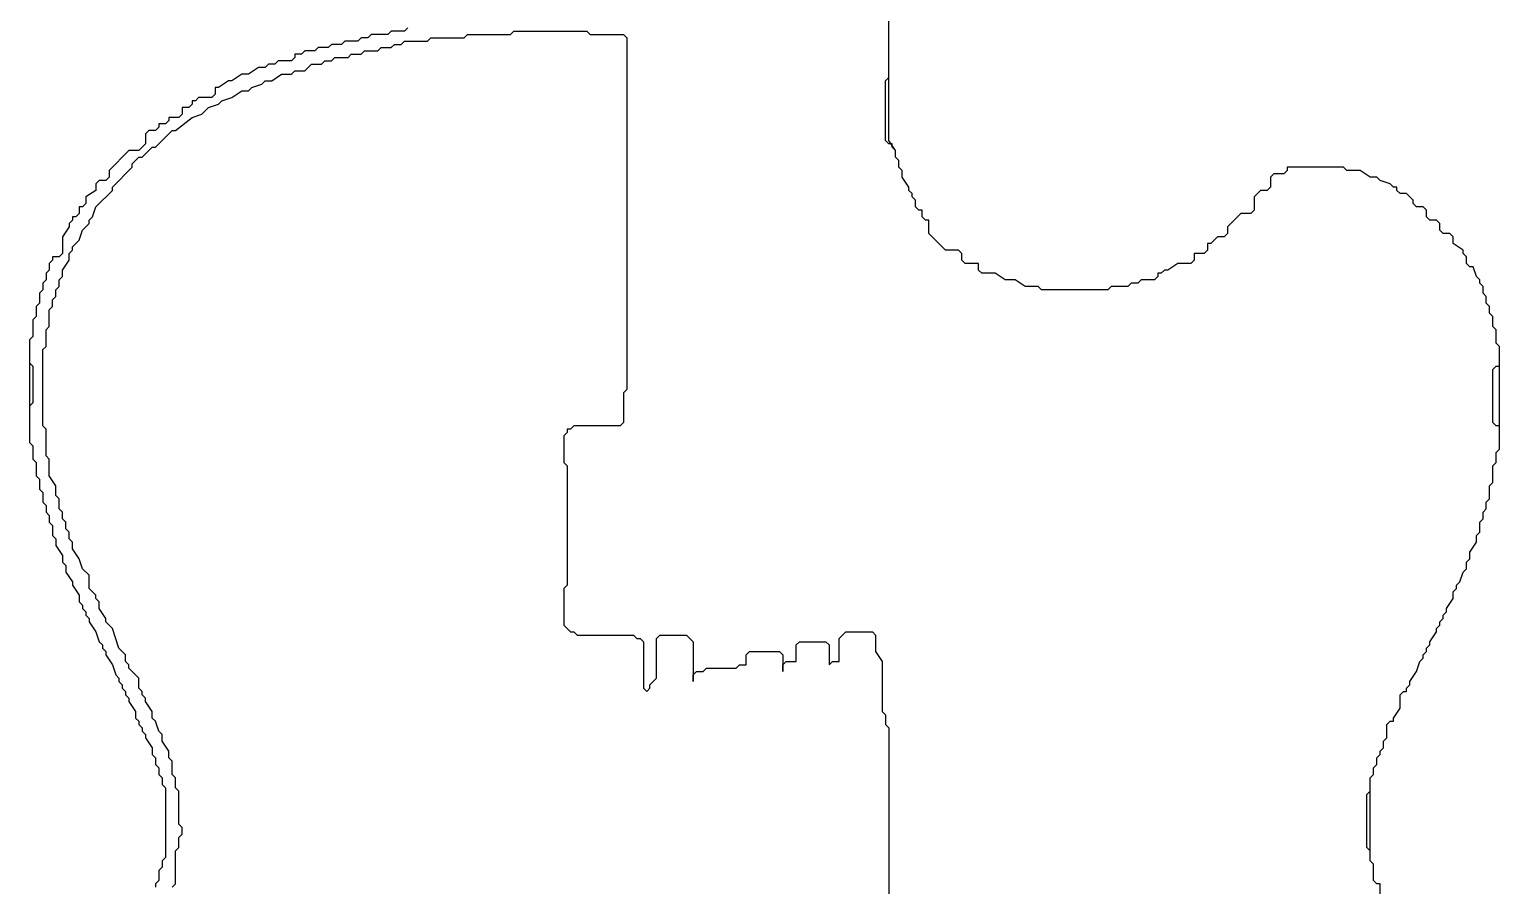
# Model space of a CAD drawing. Extents: x 10 to 555, y 10 to 1133.
# Drawn here: x 87.4 to 477.2, y 424 to 651 of the extents above; entities that cross this region are included whole.
import ezdxf

# ---------------------------------------------------------------- set-up
doc = ezdxf.new("R2010")
doc.units = 0
doc.layers.add('BODY_OUTLINE', color=7, linetype='Continuous')
doc.layers.add('NECK_POCKET', color=7, linetype='Continuous')

msp = doc.modelspace()

# ---------------------------------------------------------------- linework, layer by layer
at = {"layer": 'BODY_OUTLINE'}
for p, q in [((185.97, 647.02), (186.85, 647.9)), ((186.85, 647.9), (193.01, 647.9)), ((193.01, 647.9), (193.89, 648.78)), ((193.89, 648.78), (202.69, 648.78)), ((202.69, 648.78), (203.57, 649.66)), ((203.57, 649.66), (215.01, 649.66)), ((215.01, 649.66), (215.89, 650.54)), ((215.89, 650.54), (235.25, 650.54)), ((235.25, 650.54), (236.13, 649.66)), ((236.13, 649.66), (244.92, 649.66)), ((244.92, 649.66), (245.8, 648.78)), ((245.8, 648.78), (245.8, 555.52)), ((167.5, 642.62), (168.38, 643.5)), ((168.38, 643.5), (171.9, 643.5)), ((171.9, 643.5), (172.77, 644.38)), ((172.77, 644.38), (175.41, 644.38)), ((175.41, 644.38), (176.29, 645.26)), ((176.29, 645.26), (179.81, 645.26)), ((179.81, 645.26), (180.69, 646.14)), ((180.69, 646.14), (183.33, 646.14)), ((183.33, 646.14), (184.21, 647.02)), ((184.21, 647.02), (185.97, 647.02)), ((156.94, 639.1), (157.82, 639.98)), ((157.82, 639.98), (160.46, 639.98)), ((160.46, 639.98), (162.22, 641.74)), ((162.22, 641.74), (164.86, 641.74)), ((164.86, 641.74), (165.74, 642.62)), ((165.74, 642.62), (167.5, 642.62)), ((145.5, 634.7), (146.38, 635.58)), ((146.38, 635.58), (149.02, 636.46)), ((149.02, 636.46), (149.9, 637.34)), ((149.9, 637.34), (151.66, 637.34)), ((151.66, 637.34), (154.3, 639.1)), ((154.3, 639.1), (156.94, 639.1)), ((137.58, 631.18), (138.46, 632.06)), ((138.46, 632.06), (141.1, 632.94)), ((141.1, 632.94), (143.74, 634.7)), ((143.74, 634.7), (145.5, 634.7)), ((126.14, 624.15), (130.54, 627.66)), ((130.54, 627.66), (133.18, 628.54)), ((133.18, 628.54), (134.94, 630.3)), ((134.94, 630.3), (137.58, 631.18)), ((120.86, 619.75), (125.26, 624.15)), ((125.26, 624.15), (126.14, 624.15)), ((114.7, 615.35), (116.46, 617.11)), ((116.46, 617.11), (117.34, 617.11)), ((117.34, 617.11), (119.98, 619.75)), ((119.98, 619.75), (120.86, 619.75)), ((109.42, 609.19), (114.7, 614.47)), ((114.7, 614.47), (114.7, 615.35)), ((105.03, 603.91), (109.42, 608.31)), ((109.42, 608.31), (109.42, 609.19)), ((103.27, 600.39), (104.15, 601.27)), ((103.27, 599.51), (103.27, 600.39)), ((104.15, 601.27), (105.03, 603.91)), ((100.63, 595.11), (101.51, 597.75)), ((101.51, 597.75), (103.27, 599.51)), ((97.99, 591.59), (98.87, 592.47)), ((98.87, 593.35), (100.63, 595.11)), ((98.87, 592.47), (98.87, 593.35)), ((96.23, 587.19), (97.99, 589.83)), ((97.99, 589.83), (97.99, 591.59)), ((95.35, 584.55), (96.23, 585.43)), ((96.23, 585.43), (96.23, 587.19)), ((94.47, 581.91), (95.35, 582.79)), ((94.47, 580.15), (94.47, 581.91)), ((95.35, 582.79), (95.35, 584.55)), ((92.71, 576.63), (93.59, 577.51)), ((93.59, 579.27), (94.47, 580.15)), ((93.59, 577.51), (93.59, 579.27)), ((92.71, 572.23), (92.71, 576.63)), ((91.83, 571.35), (92.71, 572.23)), ((91.83, 566.95), (91.83, 571.35)), ((90.95, 566.07), (91.83, 566.95)), ((90.95, 545.84), (90.95, 566.07)), ((245.8, 555.52), (244.92, 554.64)), ((244.92, 554.64), (244.92, 546.72)), ((91.83, 544.96), (90.95, 545.84)), ((231.73, 545.84), (230.85, 544.96)), ((244.04, 545.84), (231.73, 545.84)), ((244.92, 546.72), (244.04, 545.84)), ((91.83, 537.92), (91.83, 544.96)), ((229.97, 544.08), (229.09, 543.2)), ((229.09, 543.2), (229.09, 536.16)), ((230.85, 544.96), (229.97, 544.96)), ((229.97, 544.96), (229.97, 544.08)), ((92.71, 537.04), (91.83, 537.92)), ((92.71, 532.64), (92.71, 537.04)), ((229.09, 536.16), (229.97, 535.28)), ((229.97, 535.28), (229.97, 503.6)), ((94.47, 530), (92.71, 532.64)), ((94.47, 527.36), (94.47, 530)), ((95.35, 526.48), (94.47, 527.36)), ((95.35, 523.84), (95.35, 526.48)), ((96.23, 522.96), (95.35, 523.84)), ((96.23, 521.2), (96.23, 522.96)), ((97.11, 520.32), (96.23, 521.2)), ((97.11, 518.56), (97.11, 520.32)), ((97.99, 517.68), (97.11, 518.56)), ((97.99, 515.92), (97.99, 517.68)), ((98.87, 515.04), (97.99, 515.92)), ((98.87, 513.28), (98.87, 515.04)), ((100.63, 510.64), (98.87, 513.28)), ((101.51, 508), (100.63, 510.64)), ((103.27, 506.24), (101.51, 508)), ((103.27, 502.72), (103.27, 506.24)), ((229.97, 503.6), (229.09, 502.72)), ((105.03, 500.96), (103.27, 502.72)), ((105.03, 500.08), (105.03, 500.96)), ((105.91, 499.2), (105.03, 500.08)), ((105.91, 497.45), (105.91, 499.2)), ((229.09, 502.72), (229.09, 493.05)), ((107.66, 494.81), (105.91, 497.45)), ((107.66, 493.93), (107.66, 494.81)), ((109.42, 492.17), (107.66, 493.93)), ((111.18, 486.89), (109.42, 492.17)), ((229.09, 493.05), (230.85, 491.29)), ((230.85, 491.29), (231.73, 491.29)), ((231.73, 491.29), (232.61, 490.41)), ((302.12, 489.53), (303.87, 491.29)), ((303.87, 491.29), (310.91, 491.29)), ((310.91, 491.29), (311.79, 490.41)), ((232.61, 490.41), (247.56, 490.41)), ((247.56, 490.41), (248.44, 489.53)), ((248.44, 489.53), (249.32, 489.53)), ((249.32, 489.53), (250.2, 488.65)), ((250.2, 488.65), (250.2, 476.33)), ((253.72, 489.53), (254.6, 490.41)), ((253.72, 478.97), (253.72, 489.53)), ((254.6, 490.41), (261.64, 490.41)), ((261.64, 490.41), (263.4, 488.65)), ((263.4, 488.65), (263.4, 478.09)), ((290.68, 487.77), (291.56, 488.65)), ((290.68, 483.37), (290.68, 487.77)), ((291.56, 488.65), (298.6, 488.65)), ((298.6, 488.65), (299.48, 487.77)), ((299.48, 487.77), (299.48, 482.49)), ((302.12, 483.37), (302.12, 489.53)), ((311.79, 490.41), (311.79, 486.01)), ((112.94, 485.13), (111.18, 486.89)), ((112.94, 483.37), (112.94, 485.13)), ((113.82, 482.49), (112.94, 483.37)), ((277.48, 485.13), (278.36, 486.01)), ((277.48, 482.49), (277.48, 485.13)), ((278.36, 486.01), (286.28, 486.01)), ((286.28, 486.01), (287.16, 485.13)), ((287.16, 485.13), (287.16, 480.73)), ((287.16, 482.49), (288.04, 483.37)), ((288.04, 483.37), (290.68, 483.37)), ((299.48, 482.49), (300.36, 483.37)), ((300.36, 483.37), (302.12, 483.37)), ((311.79, 486.01), (313.55, 483.37)), ((313.55, 483.37), (313.55, 470.17)), ((113.82, 481.61), (113.82, 482.49)), ((116.46, 478.97), (113.82, 481.61)), ((263.4, 479.85), (264.28, 480.73)), ((263.4, 478.09), (263.4, 479.85)), ((264.28, 480.73), (266.04, 480.73)), ((266.04, 480.73), (266.92, 481.61)), ((266.92, 481.61), (274.84, 481.61)), ((274.84, 481.61), (275.72, 482.49)), ((275.72, 482.49), (277.48, 482.49)), ((287.16, 480.73), (287.16, 482.49)), ((116.46, 476.33), (116.46, 478.97)), ((117.34, 475.45), (116.46, 476.33)), ((250.2, 476.33), (251.08, 475.45)), ((251.08, 475.45), (251.96, 476.33)), ((251.96, 477.21), (253.72, 478.97)), ((251.96, 476.33), (251.96, 477.21)), ((117.34, 474.57), (117.34, 475.45)), ((118.22, 473.69), (117.34, 474.57)), ((118.22, 472.81), (118.22, 473.69)), ((119.98, 470.17), (118.22, 472.81)), ((119.98, 468.41), (119.98, 470.17)), ((120.86, 467.53), (119.98, 468.41)), ((313.55, 470.17), (314.43, 469.29)), ((314.43, 469.29), (314.43, 466.65)), ((121.74, 464.89), (120.86, 467.53)), ((122.62, 464.01), (121.74, 464.89)), ((122.62, 462.25), (122.62, 464.01)), ((314.43, 466.65), (315.31, 465.77)), ((315.31, 465.77), (315.31, 406.82)), ((124.38, 459.61), (122.62, 462.25)), ((124.38, 457.85), (124.38, 459.61)), ((125.26, 456.97), (124.38, 457.85)), ((125.26, 453.45), (125.26, 456.97)), ((126.14, 452.57), (125.26, 453.45)), ((126.14, 449.93), (126.14, 452.57)), ((127.02, 449.05), (126.14, 449.93)), ((127.02, 440.25), (127.02, 449.05)), ((127.9, 439.37), (127.02, 440.25)), ((127.02, 436.73), (127.9, 437.61)), ((127.02, 434.09), (127.02, 436.73)), ((127.9, 437.61), (127.9, 439.37)), ((126.14, 433.21), (127.02, 434.09)), ((126.14, 424.42), (126.14, 433.21)), ((125.26, 423.54), (126.14, 424.42))]:
    msp.add_line(p, q, dxfattribs=at)
at = {"layer": 'NECK_POCKET'}
for p, q in [((315.31, 638.22), (315.31, 670.78)), ((315.31, 621.51), (315.31, 670.78)), ((187.73, 651.42), (186.85, 650.54)), ((187.73, 651.42), (186.85, 650.54)), ((171.02, 647.9), (170.14, 647.02)), ((171.02, 647.9), (170.14, 647.02)), ((174.53, 647.9), (171.02, 647.9)), ((174.53, 647.9), (171.02, 647.9)), ((175.41, 648.78), (174.53, 647.9)), ((175.41, 648.78), (174.53, 647.9)), ((177.17, 648.78), (175.41, 648.78)), ((177.17, 648.78), (175.41, 648.78)), ((178.05, 649.66), (177.17, 648.78)), ((178.05, 649.66), (177.17, 648.78)), ((182.45, 649.66), (178.05, 649.66)), ((182.45, 649.66), (178.05, 649.66)), ((183.33, 650.54), (182.45, 649.66)), ((183.33, 650.54), (182.45, 649.66)), ((186.85, 650.54), (183.33, 650.54)), ((186.85, 650.54), (183.33, 650.54)), ((157.82, 643.5), (156.94, 642.62)), ((157.82, 643.5), (156.94, 642.62)), ((159.58, 644.38), (157.82, 644.38)), ((157.82, 644.38), (157.82, 643.5)), ((159.58, 644.38), (157.82, 644.38)), ((157.82, 644.38), (157.82, 643.5)), ((160.46, 645.26), (159.58, 644.38)), ((160.46, 645.26), (159.58, 644.38)), ((163.1, 645.26), (160.46, 645.26)), ((163.1, 645.26), (160.46, 645.26)), ((163.98, 646.14), (163.1, 645.26)), ((163.98, 646.14), (163.1, 645.26)), ((166.62, 646.14), (163.98, 646.14)), ((166.62, 646.14), (163.98, 646.14)), ((167.5, 647.02), (166.62, 646.14)), ((167.5, 647.02), (166.62, 646.14)), ((170.14, 647.02), (167.5, 647.02)), ((170.14, 647.02), (167.5, 647.02)), ((148.14, 640.86), (145.5, 639.1)), ((148.14, 640.86), (145.5, 639.1)), ((149.9, 640.86), (148.14, 640.86)), ((149.9, 640.86), (148.14, 640.86)), ((150.78, 641.74), (149.9, 640.86)), ((150.78, 641.74), (149.9, 640.86)), ((152.54, 641.74), (150.78, 641.74)), ((152.54, 641.74), (150.78, 641.74)), ((153.42, 642.62), (152.54, 641.74)), ((153.42, 642.62), (152.54, 641.74)), ((156.94, 642.62), (153.42, 642.62)), ((156.94, 642.62), (153.42, 642.62)), ((137.58, 635.58), (136.7, 635.58)), ((136.7, 635.58), (136.7, 633.82)), ((137.58, 635.58), (136.7, 635.58)), ((136.7, 635.58), (136.7, 633.82)), ((140.22, 637.34), (137.58, 635.58)), ((140.22, 637.34), (137.58, 635.58)), ((141.1, 637.34), (140.22, 637.34)), ((141.1, 637.34), (140.22, 637.34)), ((143.74, 639.1), (141.1, 637.34)), ((143.74, 639.1), (141.1, 637.34)), ((145.5, 639.1), (143.74, 639.1)), ((145.5, 639.1), (143.74, 639.1)), ((314.43, 637.34), (315.31, 638.22)), ((314.43, 621.51), (314.43, 637.34)), ((131.42, 632.06), (130.54, 632.06)), ((130.54, 632.06), (130.54, 631.18)), ((131.42, 632.06), (130.54, 632.06)), ((130.54, 632.06), (130.54, 631.18)), ((132.3, 632.94), (131.42, 632.06)), ((132.3, 632.94), (131.42, 632.06)), ((135.82, 632.94), (132.3, 632.94)), ((135.82, 632.94), (132.3, 632.94)), ((136.7, 633.82), (135.82, 632.94)), ((136.7, 633.82), (135.82, 632.94)), ((127.02, 627.66), (124.38, 627.66)), ((124.38, 627.66), (124.38, 626.79)), ((127.02, 627.66), (124.38, 627.66)), ((124.38, 627.66), (124.38, 626.79)), ((127.9, 628.54), (127.02, 627.66)), ((127.9, 628.54), (127.02, 627.66)), ((129.66, 630.3), (127.9, 630.3)), ((127.9, 630.3), (127.9, 628.54)), ((129.66, 630.3), (127.9, 630.3)), ((127.9, 630.3), (127.9, 628.54)), ((130.54, 631.18), (129.66, 630.3)), ((130.54, 631.18), (129.66, 630.3)), ((119.1, 624.15), (118.22, 623.27)), ((119.1, 624.15), (118.22, 623.27)), ((120.86, 624.15), (119.1, 624.15)), ((120.86, 624.15), (119.1, 624.15)), ((121.74, 625.03), (120.86, 624.15)), ((121.74, 625.03), (120.86, 624.15)), ((123.5, 625.91), (121.74, 625.91)), ((121.74, 625.91), (121.74, 625.03)), ((123.5, 625.91), (121.74, 625.91)), ((121.74, 625.91), (121.74, 625.03)), ((124.38, 626.79), (123.5, 625.91)), ((124.38, 626.79), (123.5, 625.91)), ((118.22, 620.63), (116.46, 618.87)), ((118.22, 620.63), (116.46, 618.87)), ((118.22, 623.27), (118.22, 620.63)), ((118.22, 623.27), (118.22, 620.63)), ((315.31, 620.63), (314.43, 621.51)), ((317.07, 618.87), (315.31, 621.51)), ((316.19, 620.63), (315.31, 620.63)), ((316.19, 619.75), (316.19, 620.63)), ((113.82, 618.87), (108.54, 613.59)), ((113.82, 618.87), (108.54, 613.59)), ((116.46, 618.87), (113.82, 618.87)), ((116.46, 618.87), (113.82, 618.87)), ((317.07, 618.87), (316.19, 619.75)), ((317.07, 617.11), (317.07, 618.87)), ((317.07, 617.11), (317.07, 618.87)), ((317.95, 616.23), (317.07, 617.11)), ((317.95, 616.23), (317.07, 617.11)), ((317.95, 614.47), (317.95, 616.23)), ((317.95, 614.47), (317.95, 616.23)), ((108.54, 613.59), (108.54, 611.83)), ((108.54, 613.59), (108.54, 611.83)), ((318.83, 613.59), (317.95, 614.47)), ((318.83, 613.59), (317.95, 614.47)), ((318.83, 611.83), (318.83, 613.59)), ((318.83, 611.83), (318.83, 613.59)), ((417.38, 612.71), (416.5, 611.83)), ((417.38, 612.71), (416.5, 611.83)), ((420.02, 612.71), (417.38, 612.71)), ((420.02, 612.71), (417.38, 612.71)), ((420.9, 613.59), (420.02, 612.71)), ((420.9, 613.59), (420.02, 612.71)), ((435.85, 614.47), (420.9, 614.47)), ((420.9, 614.47), (420.9, 613.59)), ((435.85, 614.47), (420.9, 614.47)), ((420.9, 614.47), (420.9, 613.59)), ((436.73, 613.59), (435.85, 614.47)), ((436.73, 613.59), (435.85, 614.47)), ((440.25, 613.59), (436.73, 613.59)), ((440.25, 613.59), (436.73, 613.59)), ((442.89, 611.83), (440.25, 613.59)), ((442.89, 611.83), (440.25, 613.59)), ((105.03, 608.31), (102.39, 606.55)), ((105.03, 608.31), (102.39, 606.55)), ((105.91, 610.95), (105.03, 610.07)), ((105.91, 610.95), (105.03, 610.07)), ((105.03, 610.07), (105.03, 608.31)), ((105.03, 610.07), (105.03, 608.31)), ((107.66, 610.95), (105.91, 610.95)), ((107.66, 610.95), (105.91, 610.95)), ((108.54, 611.83), (107.66, 610.95)), ((108.54, 611.83), (107.66, 610.95)), ((320.59, 609.19), (318.83, 611.83)), ((320.59, 609.19), (318.83, 611.83)), ((320.59, 608.31), (320.59, 609.19)), ((320.59, 608.31), (320.59, 609.19)), ((321.47, 607.43), (320.59, 608.31)), ((321.47, 607.43), (320.59, 608.31)), ((413.86, 608.31), (412.1, 606.55)), ((413.86, 608.31), (412.1, 606.55)), ((415.62, 608.31), (413.86, 608.31)), ((415.62, 608.31), (413.86, 608.31)), ((416.5, 609.19), (415.62, 608.31)), ((416.5, 609.19), (415.62, 608.31)), ((416.5, 611.83), (416.5, 609.19)), ((416.5, 611.83), (416.5, 609.19)), ((444.65, 611.83), (442.89, 611.83)), ((444.65, 611.83), (442.89, 611.83)), ((445.53, 610.95), (444.65, 611.83)), ((445.53, 610.95), (444.65, 611.83)), ((448.17, 610.07), (445.53, 610.95)), ((448.17, 610.07), (445.53, 610.95)), ((449.05, 609.19), (448.17, 610.07)), ((449.05, 609.19), (448.17, 610.07)), ((449.93, 609.19), (449.05, 609.19)), ((449.93, 609.19), (449.05, 609.19)), ((449.93, 608.31), (449.93, 609.19)), ((449.93, 608.31), (449.93, 609.19)), ((450.81, 607.43), (449.93, 608.31)), ((450.81, 607.43), (449.93, 608.31)), ((102.39, 604.79), (101.51, 603.91)), ((102.39, 604.79), (101.51, 603.91)), ((102.39, 606.55), (102.39, 604.79)), ((102.39, 606.55), (102.39, 604.79)), ((321.47, 606.55), (321.47, 607.43)), ((321.47, 606.55), (321.47, 607.43)), ((322.35, 605.67), (321.47, 606.55)), ((322.35, 605.67), (321.47, 606.55)), ((322.35, 603.91), (322.35, 605.67)), ((322.35, 603.91), (322.35, 605.67)), ((412.1, 606.55), (412.1, 603.03)), ((412.1, 606.55), (412.1, 603.03)), ((452.57, 607.43), (450.81, 607.43)), ((452.57, 607.43), (450.81, 607.43)), ((454.33, 605.67), (452.57, 607.43)), ((454.33, 605.67), (452.57, 607.43)), ((454.33, 604.79), (454.33, 605.67)), ((454.33, 604.79), (454.33, 605.67)), ((455.21, 603.91), (454.33, 604.79)), ((455.21, 603.91), (454.33, 604.79)), ((98.87, 600.39), (97.99, 599.51)), ((98.87, 600.39), (97.99, 599.51)), ((99.75, 601.27), (98.87, 601.27)), ((98.87, 601.27), (98.87, 600.39)), ((99.75, 601.27), (98.87, 601.27)), ((98.87, 601.27), (98.87, 600.39)), ((100.63, 602.15), (99.75, 601.27)), ((100.63, 602.15), (99.75, 601.27)), ((101.51, 603.91), (100.63, 603.91)), ((100.63, 603.91), (100.63, 602.15)), ((101.51, 603.91), (100.63, 603.91)), ((100.63, 603.91), (100.63, 602.15)), ((323.23, 603.03), (322.35, 603.91)), ((323.23, 603.03), (322.35, 603.91)), ((324.11, 603.03), (323.23, 603.03)), ((324.11, 603.03), (323.23, 603.03)), ((324.11, 601.27), (324.11, 603.03)), ((324.11, 601.27), (324.11, 603.03)), ((324.99, 600.39), (324.11, 601.27)), ((324.99, 600.39), (324.11, 601.27)), ((325.87, 600.39), (324.99, 600.39)), ((325.87, 600.39), (324.99, 600.39)), ((325.87, 596.87), (325.87, 600.39)), ((325.87, 596.87), (325.87, 600.39)), ((408.58, 602.15), (405.06, 598.63)), ((408.58, 602.15), (405.06, 598.63)), ((411.22, 602.15), (408.58, 602.15)), ((411.22, 602.15), (408.58, 602.15)), ((412.1, 603.03), (411.22, 602.15)), ((412.1, 603.03), (411.22, 602.15)), ((456.97, 603.91), (455.21, 603.91)), ((456.97, 603.91), (455.21, 603.91)), ((457.85, 603.03), (456.97, 603.91)), ((457.85, 603.03), (456.97, 603.91)), ((457.85, 601.27), (457.85, 603.03)), ((457.85, 601.27), (457.85, 603.03)), ((458.73, 600.39), (457.85, 601.27)), ((458.73, 600.39), (457.85, 601.27)), ((460.49, 600.39), (458.73, 600.39)), ((460.49, 600.39), (458.73, 600.39)), ((461.37, 599.51), (460.49, 600.39)), ((461.37, 599.51), (460.49, 600.39)), ((97.99, 598.63), (96.23, 595.99)), ((97.99, 598.63), (96.23, 595.99)), ((97.99, 599.51), (97.99, 598.63)), ((97.99, 599.51), (97.99, 598.63)), ((330.27, 592.47), (325.87, 596.87)), ((330.27, 592.47), (325.87, 596.87)), ((405.06, 596.87), (404.18, 595.99)), ((405.06, 596.87), (404.18, 595.99)), ((405.06, 598.63), (405.06, 596.87)), ((405.06, 598.63), (405.06, 596.87)), ((461.37, 597.75), (461.37, 599.51)), ((461.37, 597.75), (461.37, 599.51)), ((462.25, 596.87), (461.37, 597.75)), ((462.25, 596.87), (461.37, 597.75)), ((464.01, 596.87), (462.25, 596.87)), ((464.01, 596.87), (462.25, 596.87)), ((464.89, 595.99), (464.01, 596.87)), ((464.89, 595.99), (464.01, 596.87)), ((96.23, 595.99), (96.23, 591.59)), ((96.23, 595.99), (96.23, 591.59)), ((333.79, 592.47), (330.27, 592.47)), ((333.79, 592.47), (330.27, 592.47)), ((334.67, 591.59), (333.79, 592.47)), ((334.67, 591.59), (333.79, 592.47)), ((399.78, 592.47), (398.9, 591.59)), ((399.78, 592.47), (398.9, 591.59)), ((400.66, 594.23), (399.78, 594.23)), ((399.78, 594.23), (399.78, 592.47)), ((400.66, 594.23), (399.78, 594.23)), ((399.78, 594.23), (399.78, 592.47)), ((402.42, 595.99), (400.66, 594.23)), ((402.42, 595.99), (400.66, 594.23)), ((404.18, 595.99), (402.42, 595.99)), ((404.18, 595.99), (402.42, 595.99)), ((464.89, 594.23), (464.89, 595.99)), ((464.89, 594.23), (464.89, 595.99)), ((467.53, 592.47), (464.89, 594.23)), ((467.53, 592.47), (464.89, 594.23)), ((467.53, 591.59), (467.53, 592.47)), ((467.53, 591.59), (467.53, 592.47)), ((93.59, 589.83), (92.71, 588.95)), ((93.59, 589.83), (92.71, 588.95)), ((92.71, 588.95), (92.71, 587.19)), ((92.71, 588.95), (92.71, 587.19)), ((95.35, 590.71), (93.59, 590.71)), ((93.59, 590.71), (93.59, 589.83)), ((95.35, 590.71), (93.59, 590.71)), ((93.59, 590.71), (93.59, 589.83)), ((96.23, 591.59), (95.35, 590.71)), ((96.23, 591.59), (95.35, 590.71)), ((334.67, 589.83), (334.67, 591.59)), ((334.67, 589.83), (334.67, 591.59)), ((335.55, 588.95), (334.67, 589.83)), ((335.55, 588.95), (334.67, 589.83)), ((339.07, 588.95), (335.55, 588.95)), ((339.07, 588.95), (335.55, 588.95)), ((339.07, 587.19), (339.07, 588.95)), ((339.07, 587.19), (339.07, 588.95)), ((391.86, 588.95), (389.22, 587.19)), ((391.86, 588.95), (389.22, 587.19)), ((395.38, 588.95), (391.86, 588.95)), ((395.38, 588.95), (391.86, 588.95)), ((396.26, 589.83), (395.38, 588.95)), ((396.26, 589.83), (395.38, 588.95)), ((398.9, 591.59), (396.26, 591.59)), ((396.26, 591.59), (396.26, 589.83)), ((398.9, 591.59), (396.26, 591.59)), ((396.26, 591.59), (396.26, 589.83)), ((468.41, 590.71), (467.53, 591.59)), ((468.41, 590.71), (467.53, 591.59)), ((468.41, 588.95), (468.41, 590.71)), ((468.41, 588.95), (468.41, 590.71)), ((469.29, 588.07), (468.41, 588.95)), ((469.29, 588.07), (468.41, 588.95)), ((92.71, 587.19), (91.83, 586.31)), ((92.71, 587.19), (91.83, 586.31)), ((91.83, 586.31), (91.83, 584.55)), ((91.83, 586.31), (91.83, 584.55)), ((339.95, 586.31), (339.07, 587.19)), ((339.95, 586.31), (339.07, 587.19)), ((343.47, 586.31), (339.95, 586.31)), ((343.47, 586.31), (339.95, 586.31)), ((346.11, 584.55), (343.47, 586.31)), ((346.11, 584.55), (343.47, 586.31)), ((386.58, 585.43), (385.7, 584.55)), ((386.58, 585.43), (385.7, 584.55)), ((387.46, 586.31), (386.58, 586.31)), ((386.58, 586.31), (386.58, 585.43)), ((387.46, 586.31), (386.58, 586.31)), ((386.58, 586.31), (386.58, 585.43)), ((388.34, 587.19), (387.46, 586.31)), ((388.34, 587.19), (387.46, 586.31)), ((389.22, 587.19), (388.34, 587.19)), ((389.22, 587.19), (388.34, 587.19)), ((470.17, 588.07), (469.29, 588.07)), ((470.17, 588.07), (469.29, 588.07)), ((471.05, 585.43), (470.17, 588.07)), ((471.05, 585.43), (470.17, 588.07)), ((471.93, 584.55), (471.05, 585.43)), ((471.93, 584.55), (471.05, 585.43)), ((90.95, 581.91), (90.07, 581.03)), ((90.95, 581.91), (90.07, 581.03)), ((90.07, 581.03), (90.07, 578.39)), ((90.07, 581.03), (90.07, 578.39)), ((91.83, 584.55), (90.95, 583.67)), ((91.83, 584.55), (90.95, 583.67)), ((90.95, 583.67), (90.95, 581.91)), ((90.95, 583.67), (90.95, 581.91)), ((348.75, 584.55), (346.11, 584.55)), ((348.75, 584.55), (346.11, 584.55)), ((351.39, 582.79), (348.75, 584.55)), ((351.39, 582.79), (348.75, 584.55)), ((354.91, 582.79), (351.39, 582.79)), ((354.91, 582.79), (351.39, 582.79)), ((355.79, 581.91), (354.91, 582.79)), ((355.79, 581.91), (354.91, 582.79)), ((373.38, 581.91), (355.79, 581.91)), ((373.38, 581.91), (355.79, 581.91)), ((374.26, 582.79), (373.38, 581.91)), ((374.26, 582.79), (373.38, 581.91)), ((378.66, 582.79), (374.26, 582.79)), ((378.66, 582.79), (374.26, 582.79)), ((379.54, 583.67), (378.66, 582.79)), ((379.54, 583.67), (378.66, 582.79)), ((381.3, 583.67), (379.54, 583.67)), ((381.3, 583.67), (379.54, 583.67)), ((382.18, 584.55), (381.3, 583.67)), ((382.18, 584.55), (381.3, 583.67)), ((385.7, 584.55), (382.18, 584.55)), ((385.7, 584.55), (382.18, 584.55)), ((471.93, 583.67), (471.93, 584.55)), ((471.93, 583.67), (471.93, 584.55)), ((472.81, 582.79), (471.93, 583.67)), ((472.81, 582.79), (471.93, 583.67)), ((472.81, 581.03), (472.81, 582.79)), ((472.81, 581.03), (472.81, 582.79)), ((473.69, 580.15), (472.81, 581.03)), ((473.69, 580.15), (472.81, 581.03)), ((90.07, 578.39), (89.19, 577.51)), ((90.07, 578.39), (89.19, 577.51)), ((89.19, 577.51), (89.19, 574.87)), ((89.19, 577.51), (89.19, 574.87)), ((473.69, 578.39), (473.69, 580.15)), ((473.69, 578.39), (473.69, 580.15)), ((474.57, 577.51), (473.69, 578.39)), ((474.57, 577.51), (473.69, 578.39)), ((474.57, 575.75), (474.57, 577.51)), ((474.57, 575.75), (474.57, 577.51)), ((89.19, 574.87), (88.31, 573.99)), ((89.19, 574.87), (88.31, 573.99)), ((88.31, 573.99), (88.31, 569.59)), ((88.31, 573.99), (88.31, 569.59)), ((475.45, 574.87), (474.57, 575.75)), ((475.45, 574.87), (474.57, 575.75)), ((475.45, 572.23), (475.45, 574.87)), ((475.45, 572.23), (475.45, 574.87)), ((88.31, 569.59), (87.43, 568.71)), ((88.31, 569.59), (87.43, 568.71)), ((476.33, 571.35), (475.45, 572.23)), ((476.33, 571.35), (475.45, 572.23)), ((476.33, 567.83), (476.33, 571.35)), ((476.33, 567.83), (476.33, 571.35)), ((87.43, 568.71), (87.43, 562.55)), ((87.43, 568.71), (87.43, 541.44)), ((477.21, 566.95), (476.33, 567.83)), ((477.21, 566.95), (476.33, 567.83)), ((477.21, 561.68), (477.21, 566.95)), ((477.21, 539.68), (477.21, 566.95)), ((87.43, 562.55), (88.31, 561.68)), ((88.31, 561.68), (88.31, 552)), ((475.45, 560.8), (476.33, 561.68)), ((476.33, 561.68), (477.21, 561.68)), ((475.45, 546.72), (475.45, 560.8)), ((88.31, 552), (87.43, 551.12)), ((87.43, 551.12), (87.43, 541.44)), ((476.33, 545.84), (475.45, 546.72)), ((477.21, 545.84), (476.33, 545.84)), ((477.21, 539.68), (477.21, 545.84)), ((87.43, 541.44), (88.31, 540.56)), ((87.43, 541.44), (88.31, 540.56)), ((88.31, 540.56), (88.31, 537.04)), ((88.31, 540.56), (88.31, 537.04)), ((476.33, 538.8), (477.21, 539.68)), ((476.33, 538.8), (477.21, 539.68)), ((476.33, 536.16), (476.33, 538.8)), ((476.33, 536.16), (476.33, 538.8)), ((88.31, 537.04), (89.19, 536.16)), ((88.31, 537.04), (89.19, 536.16)), ((89.19, 536.16), (89.19, 532.64)), ((89.19, 536.16), (89.19, 532.64)), ((475.45, 535.28), (476.33, 536.16)), ((475.45, 535.28), (476.33, 536.16)), ((475.45, 530.88), (475.45, 535.28)), ((475.45, 530.88), (475.45, 535.28)), ((89.19, 532.64), (90.07, 531.76)), ((89.19, 532.64), (90.07, 531.76)), ((90.07, 531.76), (90.07, 529.12)), ((90.07, 531.76), (90.07, 529.12)), ((474.57, 530), (475.45, 530.88)), ((474.57, 530), (475.45, 530.88)), ((90.07, 529.12), (90.95, 528.24)), ((90.07, 529.12), (90.95, 528.24)), ((90.95, 528.24), (90.95, 525.6)), ((90.95, 528.24), (90.95, 525.6)), ((473.69, 525.6), (474.57, 526.48)), ((473.69, 525.6), (474.57, 526.48)), ((474.57, 526.48), (474.57, 530)), ((474.57, 526.48), (474.57, 530)), ((90.95, 525.6), (91.83, 524.72)), ((90.95, 525.6), (91.83, 524.72)), ((91.83, 524.72), (91.83, 522.96)), ((91.83, 524.72), (91.83, 522.96)), ((91.83, 522.96), (92.71, 522.08)), ((91.83, 522.96), (92.71, 522.08)), ((472.81, 522.96), (473.69, 523.84)), ((472.81, 522.96), (473.69, 523.84)), ((472.81, 521.2), (472.81, 522.96)), ((472.81, 521.2), (472.81, 522.96)), ((473.69, 523.84), (473.69, 525.6)), ((473.69, 523.84), (473.69, 525.6)), ((92.71, 522.08), (92.71, 520.32)), ((92.71, 522.08), (92.71, 520.32)), ((92.71, 520.32), (93.59, 519.44)), ((92.71, 520.32), (93.59, 519.44)), ((93.59, 519.44), (93.59, 516.8)), ((93.59, 519.44), (93.59, 516.8)), ((471.93, 520.32), (472.81, 521.2)), ((471.93, 520.32), (472.81, 521.2)), ((471.93, 517.68), (471.93, 520.32)), ((471.93, 517.68), (471.93, 520.32)), ((93.59, 516.8), (94.47, 515.92)), ((93.59, 516.8), (94.47, 515.92)), ((94.47, 515.92), (94.47, 514.16)), ((94.47, 515.92), (94.47, 514.16)), ((469.29, 512.4), (471.05, 515.04)), ((469.29, 512.4), (471.05, 515.04)), ((471.05, 516.8), (471.93, 517.68)), ((471.05, 516.8), (471.93, 517.68)), ((471.05, 515.04), (471.05, 516.8)), ((471.05, 515.04), (471.05, 516.8)), ((94.47, 514.16), (96.23, 511.52)), ((94.47, 514.16), (96.23, 511.52)), ((96.23, 511.52), (96.23, 509.76)), ((96.23, 511.52), (96.23, 509.76)), ((468.41, 509.76), (469.29, 510.64)), ((468.41, 509.76), (469.29, 510.64)), ((469.29, 510.64), (469.29, 512.4)), ((469.29, 510.64), (469.29, 512.4)), ((96.23, 509.76), (97.11, 508.88)), ((96.23, 509.76), (97.11, 508.88)), ((97.11, 508.88), (97.11, 507.12)), ((97.11, 508.88), (97.11, 507.12)), ((97.11, 507.12), (98.87, 504.48)), ((97.11, 507.12), (98.87, 504.48)), ((466.65, 504.48), (467.53, 507.12)), ((466.65, 504.48), (467.53, 507.12)), ((467.53, 507.12), (468.41, 508)), ((467.53, 507.12), (468.41, 508)), ((468.41, 508), (468.41, 509.76)), ((468.41, 508), (468.41, 509.76)), ((98.87, 504.48), (98.87, 503.6)), ((98.87, 504.48), (98.87, 503.6)), ((98.87, 503.6), (100.63, 500.96)), ((98.87, 503.6), (100.63, 500.96)), ((465.77, 503.6), (466.65, 504.48)), ((465.77, 503.6), (466.65, 504.48)), ((465.77, 502.72), (465.77, 503.6)), ((465.77, 502.72), (465.77, 503.6)), ((100.63, 500.96), (100.63, 499.2)), ((100.63, 500.96), (100.63, 499.2)), ((100.63, 499.2), (101.51, 498.32)), ((100.63, 499.2), (101.51, 498.32)), ((463.13, 497.45), (464.89, 500.08)), ((463.13, 497.45), (464.89, 500.08)), ((464.89, 501.84), (465.77, 502.72)), ((464.89, 501.84), (465.77, 502.72)), ((464.89, 500.08), (464.89, 501.84)), ((464.89, 500.08), (464.89, 501.84)), ((101.51, 498.32), (101.51, 497.45)), ((101.51, 498.32), (101.51, 497.45)), ((101.51, 497.45), (102.39, 496.57)), ((101.51, 497.45), (102.39, 496.57)), ((102.39, 496.57), (102.39, 495.69)), ((102.39, 496.57), (102.39, 495.69)), ((102.39, 495.69), (103.27, 494.81)), ((102.39, 495.69), (103.27, 494.81)), ((462.25, 495.69), (463.13, 496.57)), ((462.25, 495.69), (463.13, 496.57)), ((462.25, 494.81), (462.25, 495.69)), ((462.25, 494.81), (462.25, 495.69)), ((463.13, 496.57), (463.13, 497.45)), ((463.13, 496.57), (463.13, 497.45)), ((103.27, 494.81), (103.27, 493.93)), ((103.27, 494.81), (103.27, 493.93)), ((103.27, 493.93), (105.03, 491.29)), ((103.27, 493.93), (105.03, 491.29)), ((105.03, 491.29), (105.91, 488.65)), ((105.03, 491.29), (105.91, 488.65)), ((458.73, 488.65), (460.49, 491.29)), ((458.73, 488.65), (460.49, 491.29)), ((460.49, 492.17), (461.37, 493.05)), ((460.49, 492.17), (461.37, 493.05)), ((460.49, 491.29), (460.49, 492.17)), ((460.49, 491.29), (460.49, 492.17)), ((461.37, 493.93), (462.25, 494.81)), ((461.37, 493.93), (462.25, 494.81)), ((461.37, 493.05), (461.37, 493.93)), ((461.37, 493.05), (461.37, 493.93)), ((105.91, 488.65), (106.79, 487.77)), ((105.91, 488.65), (106.79, 487.77)), ((106.79, 487.77), (106.79, 486.89)), ((106.79, 487.77), (106.79, 486.89)), ((457.85, 486.89), (458.73, 487.77)), ((457.85, 486.89), (458.73, 487.77)), ((458.73, 487.77), (458.73, 488.65)), ((458.73, 487.77), (458.73, 488.65)), ((106.79, 486.89), (107.66, 486.01)), ((106.79, 486.89), (107.66, 486.01)), ((107.66, 486.01), (107.66, 485.13)), ((107.66, 486.01), (107.66, 485.13)), ((107.66, 485.13), (109.42, 482.49)), ((107.66, 485.13), (109.42, 482.49)), ((455.21, 480.73), (456.09, 483.37)), ((455.21, 480.73), (456.09, 483.37)), ((456.09, 483.37), (456.97, 484.25)), ((456.09, 483.37), (456.97, 484.25)), ((456.97, 485.13), (457.85, 486.01)), ((456.97, 485.13), (457.85, 486.01)), ((456.97, 484.25), (456.97, 485.13)), ((456.97, 484.25), (456.97, 485.13)), ((457.85, 486.01), (457.85, 486.89)), ((457.85, 486.01), (457.85, 486.89)), ((109.42, 482.49), (110.3, 479.85)), ((109.42, 482.49), (110.3, 479.85)), ((110.3, 479.85), (111.18, 478.97)), ((110.3, 479.85), (111.18, 478.97)), ((453.45, 478.09), (455.21, 480.73)), ((453.45, 478.09), (455.21, 480.73)), ((111.18, 478.97), (111.18, 478.09)), ((111.18, 478.97), (111.18, 478.09)), ((111.18, 478.09), (112.06, 477.21)), ((111.18, 478.09), (112.06, 477.21)), ((112.06, 477.21), (112.06, 476.33)), ((112.06, 477.21), (112.06, 476.33)), ((112.06, 476.33), (112.94, 475.45)), ((112.06, 476.33), (112.94, 475.45)), ((452.57, 476.33), (453.45, 477.21)), ((452.57, 476.33), (453.45, 477.21)), ((452.57, 475.45), (452.57, 476.33)), ((452.57, 475.45), (452.57, 476.33)), ((453.45, 477.21), (453.45, 478.09)), ((453.45, 477.21), (453.45, 478.09)), ((112.94, 475.45), (112.94, 474.57)), ((112.94, 475.45), (112.94, 474.57)), ((112.94, 474.57), (113.82, 473.69)), ((112.94, 474.57), (113.82, 473.69)), ((113.82, 473.69), (113.82, 472.81)), ((113.82, 473.69), (113.82, 472.81)), ((113.82, 472.81), (115.58, 470.17)), ((113.82, 472.81), (115.58, 470.17)), ((450.81, 474.57), (451.69, 475.45)), ((450.81, 474.57), (451.69, 475.45)), ((450.81, 471.05), (450.81, 474.57)), ((450.81, 471.05), (450.81, 474.57)), ((451.69, 475.45), (452.57, 475.45)), ((451.69, 475.45), (452.57, 475.45)), ((115.58, 470.17), (115.58, 468.41)), ((115.58, 470.17), (115.58, 468.41)), ((115.58, 468.41), (116.46, 467.53)), ((115.58, 468.41), (116.46, 467.53)), ((449.05, 468.41), (450.81, 471.05)), ((449.05, 468.41), (450.81, 471.05)), ((449.05, 467.53), (449.05, 468.41)), ((449.05, 467.53), (449.05, 468.41)), ((116.46, 467.53), (116.46, 466.65)), ((116.46, 467.53), (116.46, 466.65)), ((116.46, 466.65), (117.34, 465.77)), ((116.46, 466.65), (117.34, 465.77)), ((117.34, 465.77), (117.34, 464.89)), ((117.34, 465.77), (117.34, 464.89)), ((117.34, 464.89), (118.22, 464.01)), ((117.34, 464.89), (118.22, 464.01)), ((118.22, 464.01), (118.22, 463.13)), ((118.22, 464.01), (118.22, 463.13)), ((447.29, 466.65), (448.17, 467.53)), ((447.29, 466.65), (448.17, 467.53)), ((447.29, 463.13), (447.29, 466.65)), ((447.29, 463.13), (447.29, 466.65)), ((448.17, 467.53), (449.05, 467.53)), ((448.17, 467.53), (449.05, 467.53)), ((118.22, 463.13), (119.98, 460.49)), ((118.22, 463.13), (119.98, 460.49)), ((119.98, 460.49), (119.98, 458.73)), ((119.98, 460.49), (119.98, 458.73)), ((445.53, 459.61), (446.41, 460.49)), ((445.53, 459.61), (446.41, 460.49)), ((446.41, 462.25), (447.29, 463.13)), ((446.41, 462.25), (447.29, 463.13)), ((446.41, 460.49), (446.41, 462.25)), ((446.41, 460.49), (446.41, 462.25)), ((119.98, 458.73), (120.86, 457.85)), ((119.98, 458.73), (120.86, 457.85)), ((120.86, 457.85), (120.86, 456.09)), ((120.86, 457.85), (120.86, 456.09)), ((120.86, 456.09), (121.74, 455.21)), ((120.86, 456.09), (121.74, 455.21)), ((443.77, 455.21), (444.65, 456.09)), ((443.77, 455.21), (444.65, 456.09)), ((444.65, 457.85), (445.53, 458.73)), ((444.65, 457.85), (445.53, 458.73)), ((444.65, 456.09), (444.65, 457.85)), ((444.65, 456.09), (444.65, 457.85)), ((445.53, 458.73), (445.53, 459.61)), ((445.53, 458.73), (445.53, 459.61)), ((121.74, 455.21), (121.74, 453.45)), ((121.74, 455.21), (121.74, 453.45)), ((121.74, 453.45), (122.62, 452.57)), ((121.74, 453.45), (122.62, 452.57)), ((122.62, 452.57), (122.62, 450.81)), ((122.62, 452.57), (122.62, 450.81)), ((442.89, 452.57), (443.77, 453.45)), ((442.89, 452.57), (443.77, 453.45)), ((442.89, 449.05), (442.89, 452.57)), ((442.89, 430.58), (442.89, 452.57)), ((443.77, 453.45), (443.77, 455.21)), ((443.77, 453.45), (443.77, 455.21)), ((122.62, 450.81), (123.5, 449.93)), ((122.62, 450.81), (123.5, 449.93)), ((123.5, 449.93), (123.5, 431.46)), ((123.5, 449.93), (123.5, 431.46)), ((442.01, 448.17), (442.89, 449.05)), ((442.01, 434.09), (442.01, 448.17)), ((442.89, 433.21), (442.01, 434.09)), ((442.89, 430.58), (442.89, 433.21)), ((122.62, 428.82), (121.74, 427.94)), ((122.62, 428.82), (121.74, 427.94)), ((123.5, 431.46), (122.62, 430.58)), ((123.5, 431.46), (122.62, 430.58)), ((122.62, 430.58), (122.62, 428.82)), ((122.62, 430.58), (122.62, 428.82)), ((443.77, 429.7), (442.89, 430.58)), ((443.77, 429.7), (442.89, 430.58)), ((443.77, 425.3), (443.77, 429.7)), ((443.77, 425.3), (443.77, 429.7)), ((121.74, 425.3), (120.86, 424.42)), ((121.74, 425.3), (120.86, 424.42)), ((121.74, 427.94), (121.74, 425.3)), ((121.74, 427.94), (121.74, 425.3)), ((444.65, 424.42), (443.77, 425.3)), ((444.65, 424.42), (443.77, 425.3)), ((120.86, 424.42), (120.86, 423.54)), ((120.86, 424.42), (120.86, 423.54)), ((445.53, 424.42), (444.65, 424.42)), ((445.53, 424.42), (444.65, 424.42)), ((445.53, 421.78), (445.53, 424.42)), ((445.53, 421.78), (445.53, 424.42))]:
    msp.add_line(p, q, dxfattribs=at)

doc.saveas('drawing.dxf')
